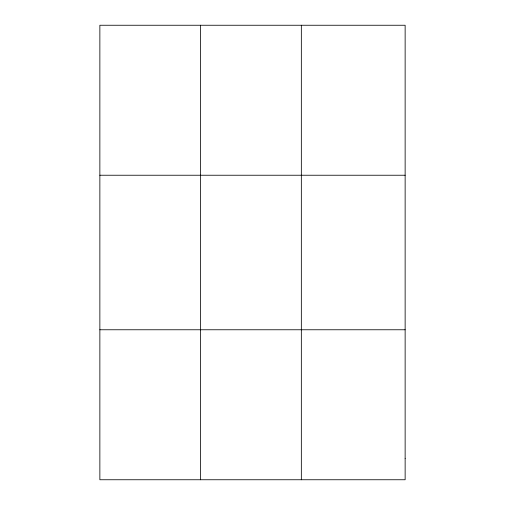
<?xml version="1.0" encoding="UTF-8"?>
<svg xmlns="http://www.w3.org/2000/svg" width="505" height="505" viewBox="0 0 505 505"><rect width="100%" height="100%" fill="white"/><g stroke="black" fill="none" stroke-linecap="round" stroke-linejoin="round"><path stroke-width="0.76" d="M200.605 479.75L200.605 25.25M301.34 479.75L301.34 25.25M99.864 175.235L405.136 175.235M99.864 329.765L405.136 329.765M405.136 458.325L405.136 479.75L99.864 479.75L99.864 25.25L405.136 25.25L405.136 458.325"/></g></svg>
